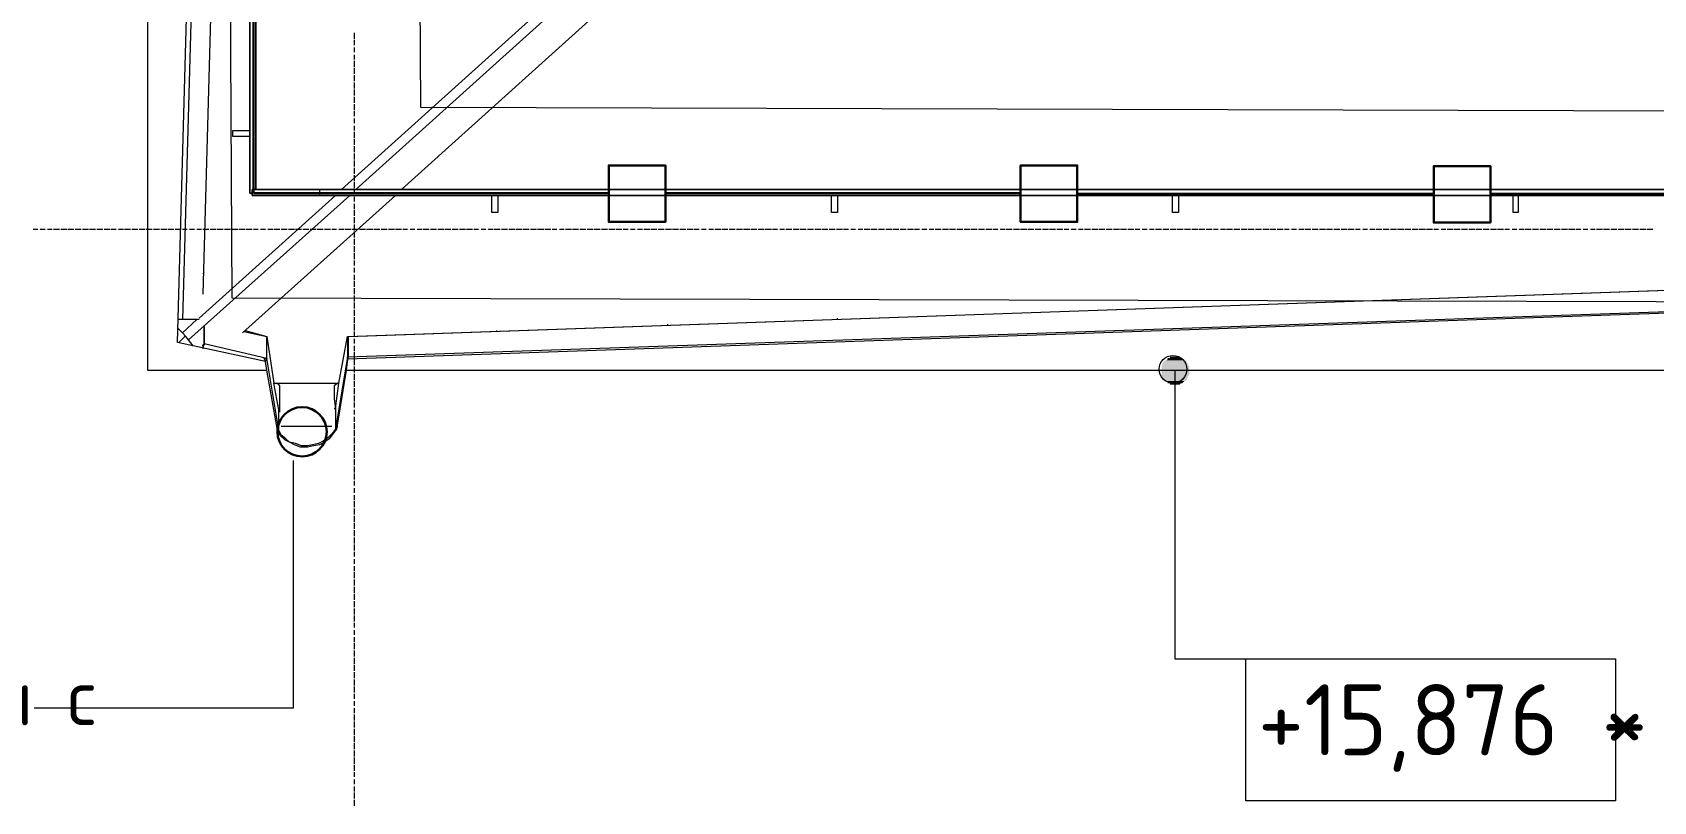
# Model space of a CAD drawing. Header units: millimetres. Extents: x -42533 to 645315, y 3457 to 82611.
# Drawn here: x 536049 to 541750, y 18359 to 21065 of the extents above; entities that cross this region are included whole.
import ezdxf

# ---------------------------------------------------------------- set-up
doc = ezdxf.new("R2010")
doc.units = ezdxf.units.MM
for name, color, linetype, true_color in [('PDF _!ЭОМ.Молниезащита', 7, 'Continuous', 0x954a95), ('PDF _Аннотация', 7, 'Continuous', 0xbababa), ('PDF _Антураж', 7, 'Continuous', 0xbababa), ('PDF _Крыша', 7, 'Continuous', 0xbababa), ('PDF _Крыша штриховка', 7, 'Continuous', 0xbababa), ('PDF _Обобщенные модели', 7, 'Continuous', 0xbababa), ('PDF _Ограждение', 7, 'Continuous', 0xbababa), ('PDF _Оси', 7, 'Continuous', 0xbababa), ('PDF _Отметки', 7, 'Continuous', 0xbababa)]:
    doc.layers.add(name, color=color, linetype=linetype, true_color=true_color)
doc.layers.add('PDF _Линии', color=7, linetype='Continuous')
doc.layers.add('PDF _Текст', color=7, linetype='Continuous')
doc.styles.add('PDF GOST Common', font='GOST_Common.ttf')

msp = doc.modelspace()

# ---------------------------------------------------------------- linework, layer by layer
at = {"layer": 'PDF _!ЭОМ.Молниезащита', "color": 1, "lineweight": 30}
msp.add_lwpolyline([(530141.9, 44639, 0.234942), (527196, 28346.6, 0.234987), (538409.8, 16168)], format="xyb", dxfattribs=at)
at = {"layer": 'PDF _!ЭОМ.Молниезащита', "color": 5, "lineweight": 30}
for points in [[(536826.6, 20499.8), (536826.6, 21640.4), (536826.6, 21890.3), (536729.2, 21890.3), (536729.2, 22089.3), (536928.3, 22089.3), (536928.3, 21890.3), (536826.6, 21890.3)], [(536826.6, 20499.8), (537826.1, 20499.8), (538076, 20499.8), (538076, 20597.2), (538275.1, 20597.2), (538275.1, 20398.1), (538076, 20398.1), (538076, 20499.8)], [(538275.1, 20499.8), (539274.6, 20499.8), (539524.5, 20499.8), (539524.5, 20597.2), (539723.6, 20597.2), (539723.6, 20398.1), (539524.5, 20398.1), (539524.5, 20499.8)], [(539723.6, 20497.6), (540727.4, 20497.6), (540977.2, 20497.6), (540977.2, 20595), (541176.3, 20595), (541176.3, 20396), (540977.2, 20396), (540977.2, 20497.6)], [(541176.3, 20497.6), (542175.8, 20497.6), (542425.7, 20497.6), (542425.7, 20595), (542624.8, 20595), (542624.8, 20396), (542425.7, 20396), (542425.7, 20497.6)]]:
    msp.add_lwpolyline(points, dxfattribs=at)
at = {"layer": 'PDF _!ЭОМ.Молниезащита', "lineweight": 13}
msp.add_arc((541973.2, 33883.9), 18066.6, 258.64082, 32.4196, dxfattribs=at)
at = {"layer": 'PDF _!ЭОМ.Молниезащита', "lineweight": 30}
msp.add_arc((514330.6, -50639.5), 76931.2, 53.480075, 71.283866, dxfattribs=at)
at = {"layer": 'PDF _Аннотация', "color": 8, "lineweight": 9}
msp.add_lwpolyline([(536966.4, 19559.5), (536966.4, 18687), (536093.9, 18687), (536055.8, 18687)], dxfattribs=at)
at = {"layer": 'PDF _Аннотация', "color": 8, "lineweight": 20}
msp.add_lwpolyline([(541616.8, 18860.7), (541616.8, 18360.9), (540316.5, 18360.9), (540316.5, 18860.7)], close=True, dxfattribs=at)
at = {"layer": 'PDF _Антураж', "color": 8, "lineweight": 18}
for points in [[(536733.4, 26238.6), (536750.4, 26234.4), (536576.7, 20055), (536559.8, 20055)], [(536763.1, 24286.2), (536648.7, 20144)], [(537118.8, 19830.6), (537127.3, 19830.6), (537157, 19995.7), (542967.9, 20199)], [(537157, 19995.7), (537157, 19923.7), (537161.2, 19923.7), (537161.2, 19995.7), (542963.6, 20199)], [(537157, 19911), (537157, 19923.7), (543200.8, 20131.3)], [(536636, 20055), (536576.7, 20055)], [(536653, 20029.6), (536653, 19966.1), (536648.7, 19961.9), (536648.7, 19966.1), (536653, 19966.1), (536653, 19970.3), (536648.7, 19961.9), (536648.7, 19953.4), (536653, 19970.3), (536873.2, 19919.5), (536869, 19906.8), (536864.7, 19919.5), (536869, 19919.5)], [(536653, 19970.3), (536653, 20033.9)], [(536792.7, 20012.7), (536873.2, 19995.7)], [(536797, 20016.9), (536873.2, 19995.7), (536898.6, 19830.6), (536911.3, 19830.6)], [(536915.5, 19665.4), (536873.2, 19919.5), (536873.2, 19991.5)], [(537157, 19923.7), (537114.6, 19669.6)], [(537157, 19915.3), (537161.2, 19923.7)], [(537152.7, 19877.2), (537118.8, 19669.6), (537106.1, 19652.7), (537093.4, 19635.7), (537076.5, 19623), (537059.5, 19614.6), (537038.4, 19610.3), (537017.2, 19606.1), (536991.8, 19606.1), (536970.6, 19614.6), (536953.7, 19623), (536936.7, 19631.5), (536919.8, 19648.4), (536911.3, 19665.4), (536873.2, 19877.2)], [(536919.8, 19733.2), (536915.5, 19737.4), (536898.6, 19830.6)], [(537110.4, 19741.6), (537114.6, 19741.6), (537127.3, 19830.6)], [(537114.6, 19741.6), (537114.6, 19669.6), (537101.9, 19652.7), (537089.2, 19640), (537072.3, 19627.3), (537055.3, 19618.8), (537034.1, 19614.6), (537017.2, 19610.3), (536996, 19610.3), (536974.8, 19618.8), (536953.7, 19623), (536941, 19635.7), (536924, 19648.4), (536915.5, 19665.4), (536915.5, 19737.4)]]:
    msp.add_lwpolyline(points, dxfattribs=at)
at = {"layer": 'PDF _Крыша', "color": 8, "lineweight": 9}
msp.add_lwpolyline([(536564, 19974.6), (536585.2, 19995.7)], dxfattribs=at)
at = {"layer": 'PDF _Крыша штриховка', "color": 8, "lineweight": 9}
for points in [[(536657.2, 20478.6), (536657.2, 20478.6)], [(541282.2, 20139.7), (541282.2, 20139.7)], [(539482.2, 20076.2), (539482.2, 20076.2)], [(540083.6, 20097.4), (540083.6, 20097.4)], [(540680.8, 20118.6), (540680.8, 20118.6)], [(537682.1, 20012.7), (537682.1, 20016.9)], [(538283.6, 20033.9), (538283.6, 20038.1)], [(538880.7, 20055), (538880.7, 20059.3)]]:
    msp.add_lwpolyline(points, dxfattribs=at)
at = {"layer": 'PDF _Линии', "color": 8, "lineweight": 9}
for points in [[(553827.3, 24730.9), (582318.5, 24654.6), (582229.5, 32125.8), (589577.9, 32125.8), (589577.9, 54975.5), (598506, 54975.5), (598785.5, 20686.1), (592369, 20686.1), (592432.5, 12524.6), (585626.3, 12571.2), (585592.4, 14451.7), (550752.4, 14451.7), (550752.4, 12478), (543802.2, 12478), (543764.1, 20783.5), (537415.3, 20800.5), (537356, 32655.2)], [(536682.6, 32651), (536750.4, 20131.3), (543124.6, 20114.3)]]:
    msp.add_lwpolyline(points, dxfattribs=at)
for points in [[(536873.2, 19877.2), (536869, 19906.8), (536559.8, 19974.6), (536733.4, 26234.4), (536500.5, 32244.4), (536453.9, 32257.1), (536453.9, 19877.2)], [(543213.5, 20127), (537157, 19915.3), (537152.7, 19877.2), (542946.7, 19877.2), (542946.7, 12579.7)]]:
    msp.add_lwpolyline(points, close=True, dxfattribs=at)
at = {"layer": 'PDF _Линии', "color": 8, "lineweight": 30}
msp.add_circle((536997.8, 19659.8), 86.8, dxfattribs=at)
at = {"layer": 'PDF _Обобщенные модели', "color": 8, "lineweight": 18}
for points in [[(536919.8, 19728.9), (536919.8, 19762.8), (536919.8, 19796.7), (536919.8, 19822.1), (536915.5, 19826.3), (536907.1, 19830.6), (537017.2, 19830.6), (537123.1, 19830.6), (537110.4, 19822.1), (537110.4, 19805.2), (537110.4, 19775.5), (537114.6, 19741.6)], [(537101.9, 19678.1), (537017.2, 19678.1), (536924, 19678.1)]]:
    msp.add_lwpolyline(points, dxfattribs=at)
msp.add_lwpolyline([(537118.8, 19678.1), (537123.1, 19678.1)], close=True, dxfattribs=at)
at = {"layer": 'PDF _Ограждение', "color": 8, "lineweight": 9}
for points in [[(536813.9, 20499.8), (536813.9, 55458.3), (536835.1, 55458.3), (536835.1, 20512.5), (536835.1, 55458.3), (536813.9, 55458.3), (536813.9, 20499.8), (536822.4, 20499.8)], [(536754.6, 20720), (536792.7, 20720), (536813.9, 20720), (536813.9, 20698.8), (536792.7, 20698.8), (536754.6, 20698.8)], [(537059.5, 20512.5), (537059.5, 20491.3), (536822.4, 20491.3), (536822.4, 20512.5)], [(537665.2, 20432), (537665.2, 20470.1), (537665.2, 20491.3), (537686.4, 20491.3), (537686.4, 20470.1), (537686.4, 20432)], [(538859.6, 20432), (538859.6, 20470.1), (538859.6, 20491.3), (538880.7, 20491.3), (538880.7, 20470.1), (538880.7, 20432)], [(540058.2, 20432), (540058.2, 20470.1), (540058.2, 20491.3), (540079.3, 20491.3), (540079.3, 20470.1), (540079.3, 20432)], [(541256.8, 20432), (541256.8, 20470.1), (541256.8, 20491.3), (541273.7, 20491.3), (541273.7, 20470.1), (541273.7, 20432)]]:
    msp.add_lwpolyline(points, close=True, dxfattribs=at)
for points in [[(537135.8, 20512.5), (541798.9, 24713.9)], [(541849.7, 24713.9), (537186.6, 20512.5)], [(541879.4, 24713.9), (541938.7, 24650.4), (537347.5, 20512.5)], [(537165.4, 20491.3), (536597.9, 19983)], [(536636, 20059.3), (537114.6, 20491.3)], [(537326.4, 20491.3), (536788.5, 20008.5)], [(537059.5, 20512.5), (543450.7, 20512.5), (543450.7, 20499.8), (543450.7, 20512.5), (537059.5, 20512.5), (536822.4, 20512.5), (536822.4, 20491.3), (537059.5, 20491.3), (543442.2, 20491.3), (537059.5, 20491.3)], [(536653, 20220.2), (536648.7, 20216)], [(536614.8, 19961.9), (536597.9, 19983), (536589.4, 19995.7), (536576.7, 20008.5), (536559.8, 20025.4)], [(536576.7, 20008.5), (536627.5, 20055)]]:
    msp.add_lwpolyline(points, dxfattribs=at)
at = {"layer": 'PDF _Оси', "color": 8, "lineweight": 9}
for points in [[(537182.4, 21041.9), (537182.4, 21063.1)], [(537182.4, 21020.7), (537182.4, 21037.6)], [(537182.4, 21016.5), (537182.4, 21016.5)], [(537182.4, 20995.3), (537182.4, 21012.2)], [(537182.4, 20991.1), (537182.4, 20991.1)], [(537182.4, 20969.9), (537182.4, 20986.8)], [(537182.4, 20944.5), (537182.4, 20965.6)], [(537182.4, 20919.1), (537182.4, 20940.2)], [(537182.4, 20893.6), (537182.4, 20914.8)], [(537182.4, 20868.2), (537182.4, 20889.4)], [(537182.4, 20842.8), (537182.4, 20864)], [(537182.4, 20817.4), (537182.4, 20838.6)], [(537182.4, 20792), (537182.4, 20813.2)], [(537182.4, 20770.8), (537182.4, 20787.8)], [(537182.4, 20766.6), (537182.4, 20766.6)], [(537182.4, 20745.4), (537182.4, 20762.3)], [(537182.4, 20741.2), (537182.4, 20741.2)], [(537182.4, 20720), (537182.4, 20736.9)], [(537182.4, 20694.6), (537182.4, 20715.8)], [(537182.4, 20669.2), (537182.4, 20690.3)], [(537182.4, 20643.8), (537182.4, 20664.9)], [(537182.4, 20618.3), (537182.4, 20639.5)], [(537182.4, 20592.9), (537182.4, 20614.1)], [(537182.4, 20567.5), (537182.4, 20588.7)], [(537182.4, 20542.1), (537182.4, 20563.3)], [(537182.4, 20516.7), (537182.4, 20537.9)], [(537182.4, 20495.5), (537182.4, 20512.5)], [(537182.4, 20491.3), (537182.4, 20491.3)], [(537182.4, 20470.1), (537182.4, 20487)], [(537182.4, 20465.9), (537182.4, 20465.9)], [(537182.4, 20444.7), (537182.4, 20461.6)], [(537182.4, 20419.3), (537182.4, 20440.5)], [(537182.4, 20393.9), (537182.4, 20415)], [(536051.5, 20372.7), (536068.5, 20372.7)], [(536072.7, 20372.7), (536072.7, 20372.7)], [(536076.9, 20372.7), (536093.9, 20372.7)], [(536098.1, 20372.7), (536098.1, 20372.7)], [(536102.4, 20372.7), (536119.3, 20372.7)], [(536123.5, 20372.7), (536144.7, 20372.7)], [(536148.9, 20372.7), (536170.1, 20372.7)], [(536174.4, 20372.7), (536195.5, 20372.7)], [(536199.8, 20372.7), (536220.9, 20372.7)], [(536225.2, 20372.7), (536246.4, 20372.7)], [(536250.6, 20372.7), (536271.8, 20372.7)], [(536276, 20372.7), (536297.2, 20372.7)], [(536301.4, 20372.7), (536322.6, 20372.7)], [(536326.8, 20372.7), (536343.8, 20372.7)], [(536348, 20372.7), (536348, 20372.7)], [(536352.2, 20372.7), (536369.2, 20372.7)], [(536373.4, 20372.7), (536394.6, 20372.7)], [(536398.8, 20372.7), (536420, 20372.7)], [(536424.2, 20372.7), (536445.4, 20372.7)], [(536449.7, 20372.7), (536470.8, 20372.7)], [(536475.1, 20372.7), (536496.2, 20372.7)], [(536500.5, 20372.7), (536521.7, 20372.7)], [(536525.9, 20372.7), (536547.1, 20372.7)], [(536551.3, 20372.7), (536572.5, 20372.7)], [(536576.7, 20372.7), (536593.7, 20372.7)], [(536597.9, 20372.7), (536597.9, 20372.7)], [(536602.1, 20372.7), (536619.1, 20372.7)], [(536623.3, 20372.7), (536623.3, 20372.7)], [(536627.5, 20372.7), (536644.5, 20372.7)], [(536648.7, 20372.7), (536669.9, 20372.7)], [(536674.1, 20372.7), (536695.3, 20372.7)], [(536699.5, 20372.7), (536720.7, 20372.7)], [(536725, 20372.7), (536746.1, 20372.7)], [(536750.4, 20372.7), (536771.5, 20372.7)], [(536775.8, 20372.7), (536797, 20372.7)], [(536801.2, 20372.7), (536822.4, 20372.7)], [(536826.6, 20372.7), (536843.5, 20372.7)], [(536847.8, 20372.7), (536847.8, 20372.7)], [(536852, 20372.7), (536869, 20372.7)], [(536873.2, 20372.7), (536873.2, 20372.7)], [(536877.4, 20372.7), (536894.4, 20372.7)], [(536898.6, 20372.7), (536919.8, 20372.7)], [(536924, 20372.7), (536945.2, 20372.7)], [(536949.4, 20372.7), (536970.6, 20372.7)], [(536974.8, 20372.7), (536996, 20372.7)], [(537000.3, 20372.7), (537021.4, 20372.7)], [(537025.7, 20372.7), (537046.8, 20372.7)], [(537051.1, 20372.7), (537072.3, 20372.7)], [(537076.5, 20372.7), (537097.7, 20372.7)], [(537101.9, 20372.7), (537118.8, 20372.7)], [(537123.1, 20372.7), (537123.1, 20372.7)], [(537127.3, 20372.7), (537144.3, 20372.7)], [(537148.5, 20372.7), (537169.7, 20372.7)], [(537173.9, 20372.7), (537195.1, 20372.7)], [(537182.4, 20368.5), (537182.4, 20389.6)], [(537182.4, 20343), (537182.4, 20364.2)], [(537199.3, 20372.7), (537220.5, 20372.7)], [(537224.7, 20372.7), (537245.9, 20372.7)], [(537250.1, 20372.7), (537271.3, 20372.7)], [(537275.5, 20372.7), (537296.7, 20372.7)], [(537301, 20372.7), (537322.1, 20372.7)], [(537326.4, 20372.7), (537347.5, 20372.7)], [(537351.8, 20372.7), (537368.7, 20372.7)], [(537373, 20372.7), (537373, 20372.7)], [(537377.2, 20372.7), (537394.1, 20372.7)], [(537398.4, 20372.7), (537398.4, 20372.7)], [(537402.6, 20372.7), (537419.6, 20372.7)], [(537423.8, 20372.7), (537445, 20372.7)], [(537449.2, 20372.7), (537470.4, 20372.7)], [(537474.6, 20372.7), (537495.8, 20372.7)], [(537500, 20372.7), (537521.2, 20372.7)], [(537525.4, 20372.7), (537546.6, 20372.7)], [(537550.8, 20372.7), (537572, 20372.7)], [(537576.3, 20372.7), (537597.4, 20372.7)], [(537601.7, 20372.7), (537618.6, 20372.7)], [(537622.8, 20372.7), (537622.8, 20372.7)], [(537627.1, 20372.7), (537644, 20372.7)], [(537648.3, 20372.7), (537648.3, 20372.7)], [(537652.5, 20372.7), (537669.4, 20372.7)], [(537673.7, 20372.7), (537694.8, 20372.7)], [(537699.1, 20372.7), (537720.3, 20372.7)], [(537724.5, 20372.7), (537745.7, 20372.7)], [(537749.9, 20372.7), (537771.1, 20372.7)], [(537775.3, 20372.7), (537796.5, 20372.7)], [(537800.7, 20372.7), (537821.9, 20372.7)], [(537826.1, 20372.7), (537847.3, 20372.7)], [(537851.6, 20372.7), (537872.7, 20372.7)], [(537877, 20372.7), (537893.9, 20372.7)], [(537898.1, 20372.7), (537898.1, 20372.7)], [(537902.4, 20372.7), (537919.3, 20372.7)], [(537923.6, 20372.7), (537944.7, 20372.7)], [(537949, 20372.7), (537970.1, 20372.7)], [(537974.4, 20372.7), (537995.6, 20372.7)], [(537999.8, 20372.7), (538021, 20372.7)], [(538025.2, 20372.7), (538046.4, 20372.7)], [(538050.6, 20372.7), (538071.8, 20372.7)], [(538076, 20372.7), (538097.2, 20372.7)], [(538101.4, 20372.7), (538122.6, 20372.7)], [(538126.9, 20372.7), (538143.8, 20372.7)], [(538148, 20372.7), (538148, 20372.7)], [(538152.3, 20372.7), (538169.2, 20372.7)], [(538173.4, 20372.7), (538173.4, 20372.7)], [(538177.7, 20372.7), (538194.6, 20372.7)], [(538198.9, 20372.7), (538220, 20372.7)], [(538224.3, 20372.7), (538245.4, 20372.7)], [(538249.7, 20372.7), (538270.9, 20372.7)], [(538275.1, 20372.7), (538296.3, 20372.7)], [(538300.5, 20372.7), (538321.7, 20372.7)], [(538325.9, 20372.7), (538347.1, 20372.7)], [(538351.3, 20372.7), (538372.5, 20372.7)], [(538376.7, 20372.7), (538393.7, 20372.7)], [(538397.9, 20372.7), (538397.9, 20372.7)], [(538402.2, 20372.7), (538419.1, 20372.7)], [(538423.3, 20372.7), (538423.3, 20372.7)], [(538427.6, 20372.7), (538444.5, 20372.7)], [(538448.7, 20372.7), (538469.9, 20372.7)], [(538474.2, 20372.7), (538495.3, 20372.7)], [(538499.6, 20372.7), (538520.7, 20372.7)], [(538525, 20372.7), (538546.2, 20372.7)], [(538550.4, 20372.7), (538571.6, 20372.7)], [(538575.8, 20372.7), (538597, 20372.7)], [(538601.2, 20372.7), (538622.4, 20372.7)], [(538626.6, 20372.7), (538647.8, 20372.7)], [(538652, 20372.7), (538669, 20372.7)], [(538673.2, 20372.7), (538673.2, 20372.7)], [(538677.4, 20372.7), (538694.4, 20372.7)], [(538698.6, 20372.7), (538719.8, 20372.7)], [(538724, 20372.7), (538745.2, 20372.7)], [(538749.5, 20372.7), (538770.6, 20372.7)], [(538774.9, 20372.7), (538796, 20372.7)], [(538800.3, 20372.7), (538821.5, 20372.7)], [(538825.7, 20372.7), (538846.9, 20372.7)], [(538851.1, 20372.7), (538872.3, 20372.7)], [(538876.5, 20372.7), (538897.7, 20372.7)], [(538901.9, 20372.7), (538918.9, 20372.7)], [(538923.1, 20372.7), (538923.1, 20372.7)], [(538927.3, 20372.7), (538944.3, 20372.7)], [(538948.5, 20372.7), (538948.5, 20372.7)], [(538952.7, 20372.7), (538969.7, 20372.7)], [(538973.9, 20372.7), (538995.1, 20372.7)], [(538999.3, 20372.7), (539020.5, 20372.7)], [(539024.7, 20372.7), (539045.9, 20372.7)], [(539050.2, 20372.7), (539071.3, 20372.7)], [(539075.6, 20372.7), (539096.7, 20372.7)], [(539101, 20372.7), (539122.2, 20372.7)], [(539126.4, 20372.7), (539147.6, 20372.7)], [(539151.8, 20372.7), (539168.7, 20372.7)], [(539173, 20372.7), (539173, 20372.7)], [(539177.2, 20372.7), (539194.2, 20372.7)], [(539198.4, 20372.7), (539198.4, 20372.7)], [(539202.6, 20372.7), (539219.6, 20372.7)], [(539223.8, 20372.7), (539245, 20372.7)], [(539249.2, 20372.7), (539270.4, 20372.7)], [(539274.6, 20372.7), (539295.8, 20372.7)], [(539300, 20372.7), (539321.2, 20372.7)], [(539325.5, 20372.7), (539346.6, 20372.7)], [(539350.9, 20372.7), (539372, 20372.7)], [(539376.3, 20372.7), (539397.5, 20372.7)], [(539401.7, 20372.7), (539422.9, 20372.7)], [(539427.1, 20372.7), (539444, 20372.7)], [(539448.3, 20372.7), (539448.3, 20372.7)], [(539452.5, 20372.7), (539469.5, 20372.7)], [(539473.7, 20372.7), (539494.9, 20372.7)], [(539499.1, 20372.7), (539520.3, 20372.7)], [(539524.5, 20372.7), (539545.7, 20372.7)], [(539549.9, 20372.7), (539571.1, 20372.7)], [(539575.3, 20372.7), (539596.5, 20372.7)], [(539600.8, 20372.7), (539621.9, 20372.7)], [(539626.2, 20372.7), (539647.3, 20372.7)], [(539651.6, 20372.7), (539672.8, 20372.7)], [(539677, 20372.7), (539693.9, 20372.7)], [(539698.2, 20372.7), (539698.2, 20372.7)], [(539702.4, 20372.7), (539719.3, 20372.7)], [(539723.6, 20372.7), (539723.6, 20372.7)], [(539727.8, 20372.7), (539744.8, 20372.7)], [(539749, 20372.7), (539770.2, 20372.7)], [(539774.4, 20372.7), (539795.6, 20372.7)], [(539799.8, 20372.7), (539821, 20372.7)], [(539825.2, 20372.7), (539846.4, 20372.7)], [(539850.6, 20372.7), (539871.8, 20372.7)], [(539876.1, 20372.7), (539897.2, 20372.7)], [(539901.5, 20372.7), (539922.6, 20372.7)], [(539926.9, 20372.7), (539943.8, 20372.7)], [(539948.1, 20372.7), (539948.1, 20372.7)], [(539952.3, 20372.7), (539969.2, 20372.7)], [(539973.5, 20372.7), (539973.5, 20372.7)], [(539977.7, 20372.7), (539994.6, 20372.7)], [(539998.9, 20372.7), (540020.1, 20372.7)], [(540024.3, 20372.7), (540045.5, 20372.7)], [(540049.7, 20372.7), (540070.9, 20372.7)], [(540075.1, 20372.7), (540096.3, 20372.7)], [(540100.5, 20372.7), (540121.7, 20372.7)], [(540125.9, 20372.7), (540147.1, 20372.7)], [(540151.4, 20372.7), (540172.5, 20372.7)], [(540176.8, 20372.7), (540197.9, 20372.7)], [(540202.2, 20372.7), (540219.1, 20372.7)], [(540223.4, 20372.7), (540223.4, 20372.7)], [(540227.6, 20372.7), (540244.5, 20372.7)], [(540248.8, 20372.7), (540269.9, 20372.7)], [(540274.2, 20372.7), (540295.4, 20372.7)], [(540299.6, 20372.7), (540320.8, 20372.7)], [(540325, 20372.7), (540346.2, 20372.7)], [(540350.4, 20372.7), (540371.6, 20372.7)], [(540375.8, 20372.7), (540397, 20372.7)], [(540401.2, 20372.7), (540422.4, 20372.7)], [(540426.6, 20372.7), (540447.8, 20372.7)], [(540452.1, 20372.7), (540469, 20372.7)], [(540473.2, 20372.7), (540473.2, 20372.7)], [(540477.5, 20372.7), (540494.4, 20372.7)], [(540498.6, 20372.7), (540498.6, 20372.7)], [(540502.9, 20372.7), (540519.8, 20372.7)], [(540524.1, 20372.7), (540545.2, 20372.7)], [(540549.5, 20372.7), (540570.6, 20372.7)], [(540574.9, 20372.7), (540596.1, 20372.7)], [(540600.3, 20372.7), (540621.5, 20372.7)], [(540625.7, 20372.7), (540646.9, 20372.7)], [(540651.1, 20372.7), (540672.3, 20372.7)], [(540676.5, 20372.7), (540697.7, 20372.7)], [(540701.9, 20372.7), (540718.9, 20372.7)], [(540723.1, 20372.7), (540723.1, 20372.7)], [(540727.4, 20372.7), (540744.3, 20372.7)], [(540748.5, 20372.7), (540748.5, 20372.7)], [(540752.8, 20372.7), (540769.7, 20372.7)], [(540773.9, 20372.7), (540795.1, 20372.7)], [(540799.4, 20372.7), (540820.5, 20372.7)], [(540824.8, 20372.7), (540845.9, 20372.7)], [(540850.2, 20372.7), (540871.4, 20372.7)], [(540875.6, 20372.7), (540896.8, 20372.7)], [(540901, 20372.7), (540922.2, 20372.7)], [(540926.4, 20372.7), (540947.6, 20372.7)], [(540951.8, 20372.7), (540973, 20372.7)], [(540977.2, 20372.7), (540994.2, 20372.7)], [(540998.4, 20372.7), (540998.4, 20372.7)], [(541002.7, 20372.7), (541019.6, 20372.7)], [(541023.8, 20372.7), (541045, 20372.7)], [(541049.2, 20372.7), (541070.4, 20372.7)], [(541074.7, 20372.7), (541095.8, 20372.7)], [(541100.1, 20372.7), (541121.2, 20372.7)], [(541125.5, 20372.7), (541146.7, 20372.7)], [(541150.9, 20372.7), (541172.1, 20372.7)], [(541176.3, 20372.7), (541197.5, 20372.7)], [(541201.7, 20372.7), (541222.9, 20372.7)], [(541227.1, 20372.7), (541244.1, 20372.7)], [(541248.3, 20372.7), (541248.3, 20372.7)], [(541252.5, 20372.7), (541269.5, 20372.7)], [(541273.7, 20372.7), (541273.7, 20372.7)], [(541278, 20372.7), (541294.9, 20372.7)], [(541299.1, 20372.7), (541320.3, 20372.7)], [(541324.5, 20372.7), (541345.7, 20372.7)], [(541350, 20372.7), (541371.1, 20372.7)], [(541375.4, 20372.7), (541396.5, 20372.7)], [(541400.8, 20372.7), (541422, 20372.7)], [(541426.2, 20372.7), (541447.4, 20372.7)], [(541451.6, 20372.7), (541472.8, 20372.7)], [(541477, 20372.7), (541494, 20372.7)], [(541498.2, 20372.7), (541498.2, 20372.7)], [(541502.4, 20372.7), (541519.4, 20372.7)], [(541523.6, 20372.7), (541523.6, 20372.7)], [(541527.8, 20372.7), (541544.8, 20372.7)], [(541549, 20372.7), (541570.2, 20372.7)], [(541574.4, 20372.7), (541595.6, 20372.7)], [(541599.8, 20372.7), (541621, 20372.7)], [(541625.3, 20372.7), (541646.4, 20372.7)], [(541650.7, 20372.7), (541671.8, 20372.7)], [(541676.1, 20372.7), (541697.3, 20372.7)], [(541701.5, 20372.7), (541722.7, 20372.7)], [(541726.9, 20372.7), (541748.1, 20372.7)], [(537182.4, 20317.6), (537182.4, 20338.8)], [(537182.4, 20292.2), (537182.4, 20313.4)], [(537182.4, 20266.8), (537182.4, 20288)], [(537182.4, 20245.6), (537182.4, 20262.6)], [(537182.4, 20241.4), (537182.4, 20241.4)], [(537182.4, 20220.2), (537182.4, 20237.2)], [(537182.4, 20216), (537182.4, 20216)], [(537182.4, 20194.8), (537182.4, 20211.7)], [(537182.4, 20169.4), (537182.4, 20190.6)], [(537182.4, 20144), (537182.4, 20165.2)], [(537182.4, 20118.6), (537182.4, 20139.7)], [(537182.4, 20093.2), (537182.4, 20114.3)], [(537182.4, 20067.7), (537182.4, 20088.9)], [(537182.4, 20042.3), (537182.4, 20063.5)], [(537182.4, 20016.9), (537182.4, 20038.1)], [(537182.4, 19995.7), (537182.4, 20012.7)], [(537182.4, 19991.5), (537182.4, 19991.5)], [(537182.4, 19970.3), (537182.4, 19987.3)], [(537182.4, 19966.1), (537182.4, 19966.1)], [(537182.4, 19944.9), (537182.4, 19961.9)], [(537182.4, 19919.5), (537182.4, 19940.7)], [(537182.4, 19894.1), (537182.4, 19915.3)], [(537182.4, 19868.7), (537182.4, 19889.9)], [(537182.4, 19843.3), (537182.4, 19864.4)], [(537182.4, 19817.9), (537182.4, 19839)], [(537182.4, 19792.4), (537182.4, 19813.6)], [(537182.4, 19767), (537182.4, 19788.2)], [(537182.4, 19745.9), (537182.4, 19762.8)], [(537182.4, 19741.6), (537182.4, 19741.6)], [(537182.4, 19720.4), (537182.4, 19737.4)], [(537182.4, 19716.2), (537182.4, 19716.2)], [(537182.4, 19695), (537182.4, 19712)], [(537182.4, 19669.6), (537182.4, 19690.8)], [(537182.4, 19644.2), (537182.4, 19665.4)], [(537182.4, 19618.8), (537182.4, 19640)], [(537182.4, 19593.4), (537182.4, 19614.6)], [(537182.4, 19568), (537182.4, 19589.2)], [(537182.4, 19542.6), (537182.4, 19563.7)], [(537182.4, 19517.2), (537182.4, 19538.3)], [(537182.4, 19491.7), (537182.4, 19512.9)], [(537182.4, 19470.6), (537182.4, 19487.5)], [(537182.4, 19466.3), (537182.4, 19466.3)], [(537182.4, 19445.1), (537182.4, 19462.1)], [(537182.4, 19440.9), (537182.4, 19440.9)], [(537182.4, 19419.7), (537182.4, 19436.7)], [(537182.4, 19394.3), (537182.4, 19415.5)], [(537182.4, 19368.9), (537182.4, 19390.1)], [(537182.4, 19343.5), (537182.4, 19364.7)], [(537182.4, 19318.1), (537182.4, 19339.3)], [(537182.4, 19292.7), (537182.4, 19313.9)], [(537182.4, 19267.3), (537182.4, 19288.4)], [(537182.4, 19241.9), (537182.4, 19263)], [(537182.4, 19220.7), (537182.4, 19237.6)], [(537182.4, 19216.4), (537182.4, 19216.4)], [(537182.4, 19195.3), (537182.4, 19212.2)], [(537182.4, 19191), (537182.4, 19191)], [(537182.4, 19169.9), (537182.4, 19186.8)], [(537182.4, 19144.4), (537182.4, 19165.6)], [(537182.4, 19119), (537182.4, 19140.2)], [(537182.4, 19093.6), (537182.4, 19114.8)], [(537182.4, 19068.2), (537182.4, 19089.4)], [(537182.4, 19042.8), (537182.4, 19064)], [(537182.4, 19017.4), (537182.4, 19038.6)], [(537182.4, 18992), (537182.4, 19013.1)], [(537182.4, 18970.8), (537182.4, 18987.7)], [(537182.4, 18966.6), (537182.4, 18966.6)], [(537182.4, 18945.4), (537182.4, 18962.3)], [(537182.4, 18941.1), (537182.4, 18941.1)], [(537182.4, 18920), (537182.4, 18936.9)], [(537182.4, 18894.6), (537182.4, 18915.7)], [(537182.4, 18869.1), (537182.4, 18890.3)], [(537182.4, 18843.7), (537182.4, 18864.9)], [(537182.4, 18818.3), (537182.4, 18839.5)], [(537182.4, 18792.9), (537182.4, 18814.1)], [(537182.4, 18767.5), (537182.4, 18788.7)], [(537182.4, 18742.1), (537182.4, 18763.3)], [(537182.4, 18720.9), (537182.4, 18737.8)], [(537182.4, 18716.7), (537182.4, 18716.7)], [(537182.4, 18695.5), (537182.4, 18712.4)], [(537182.4, 18691.3), (537182.4, 18691.3)], [(537182.4, 18670.1), (537182.4, 18687)], [(537182.4, 18644.7), (537182.4, 18665.8)], [(537182.4, 18619.3), (537182.4, 18640.4)], [(537182.4, 18593.8), (537182.4, 18615)], [(537182.4, 18568.4), (537182.4, 18589.6)], [(537182.4, 18543), (537182.4, 18564.2)], [(537182.4, 18517.6), (537182.4, 18538.8)], [(537182.4, 18492.2), (537182.4, 18513.4)], [(537182.4, 18466.8), (537182.4, 18488)], [(537182.4, 18445.6), (537182.4, 18462.5)], [(537182.4, 18441.4), (537182.4, 18441.4)], [(537182.4, 18420.2), (537182.4, 18437.1)], [(537182.4, 18416), (537182.4, 18416)], [(537182.4, 18394.8), (537182.4, 18411.7)], [(537182.4, 18369.4), (537182.4, 18390.5)], [(537182.4, 18344), (537182.4, 18365.1)]]:
    msp.add_lwpolyline(points, dxfattribs=at)
at = {"layer": 'PDF _Отметки', "color": 8, "lineweight": 20}
msp.add_lwpolyline([(540066.6, 19877.2), (540066.6, 18860.7), (540964.5, 18860.7)], dxfattribs=at)
at = {"layer": 'PDF _Отметки', "lineweight": 9}
msp.add_circle((540060.1, 19880), 48.7, dxfattribs=at)
at = {"layer": 'PDF _Отметки', "transparency": 33554559}
for points in [[(540024.3, 19898.3), (540113.2, 19894.1), (540020.1, 19894.1)], [(540028.5, 19906.8), (540109, 19902.6), (540024.3, 19902.6)], [(540109, 19902.6), (540024.3, 19902.6), (540113.2, 19898.3)], [(540024.3, 19902.6), (540113.2, 19898.3), (540024.3, 19898.3)], [(540113.2, 19898.3), (540024.3, 19898.3), (540113.2, 19894.1)], [(540032.8, 19911), (540109, 19906.8), (540028.5, 19906.8)], [(540109, 19906.8), (540028.5, 19906.8), (540109, 19902.6)], [(540037, 19911), (540104.8, 19911), (540032.8, 19911)], [(540104.8, 19911), (540032.8, 19911), (540109, 19906.8)], [(540041.2, 19915.3), (540100.5, 19911), (540037, 19911)], [(540100.5, 19911), (540037, 19911), (540104.8, 19911)], [(540049.7, 19919.5), (540092.1, 19919.5), (540041.2, 19919.5)], [(540092.1, 19919.5), (540041.2, 19919.5), (540096.3, 19915.3)], [(540041.2, 19919.5), (540096.3, 19915.3), (540041.2, 19915.3)], [(540096.3, 19915.3), (540041.2, 19915.3), (540100.5, 19911)], [(540058.2, 19923.7), (540083.6, 19923.7), (540049.7, 19923.7)], [(540083.6, 19923.7), (540049.7, 19923.7), (540087.8, 19919.5)], [(540049.7, 19923.7), (540087.8, 19919.5), (540049.7, 19919.5)], [(540087.8, 19919.5), (540049.7, 19919.5), (540092.1, 19919.5)], [(540062.4, 19923.7), (540079.3, 19923.7), (540058.2, 19923.7)], [(540079.3, 19923.7), (540058.2, 19923.7), (540083.6, 19923.7)], [(540070.9, 19923.7), (540075.1, 19923.7), (540062.4, 19923.7)], [(540075.1, 19923.7), (540062.4, 19923.7), (540079.3, 19923.7)], [(540113.2, 19894.1), (540020.1, 19894.1), (540117.5, 19889.9)], [(540020.1, 19894.1), (540117.5, 19889.9), (540020.1, 19889.9)], [(540117.5, 19889.9), (540020.1, 19889.9), (540117.5, 19885.6)], [(540020.1, 19889.9), (540117.5, 19885.6), (540020.1, 19885.6)], [(540117.5, 19885.6), (540020.1, 19885.6), (540117.5, 19881.4)], [(540020.1, 19885.6), (540117.5, 19881.4), (540020.1, 19881.4)], [(540117.5, 19881.4), (540020.1, 19881.4), (540117.5, 19877.2)], [(540020.1, 19881.4), (540117.5, 19877.2), (540020.1, 19877.2)], [(540117.5, 19877.2), (540020.1, 19877.2), (540117.5, 19868.7)], [(540020.1, 19877.2), (540117.5, 19868.7), (540020.1, 19868.7)], [(540117.5, 19868.7), (540020.1, 19868.7), (540117.5, 19864.4)], [(540020.1, 19868.7), (540117.5, 19864.4), (540020.1, 19864.4)], [(540117.5, 19864.4), (540020.1, 19864.4), (540117.5, 19860.2)], [(540020.1, 19864.4), (540117.5, 19860.2), (540020.1, 19860.2)], [(540117.5, 19860.2), (540020.1, 19860.2), (540113.2, 19856)], [(540020.1, 19860.2), (540113.2, 19856), (540020.1, 19856)], [(540113.2, 19856), (540020.1, 19856), (540113.2, 19851.7)], [(540020.1, 19856), (540113.2, 19851.7), (540024.3, 19851.7)], [(540113.2, 19851.7), (540024.3, 19851.7), (540109, 19847.5)], [(540024.3, 19851.7), (540109, 19847.5), (540024.3, 19847.5)], [(540109, 19847.5), (540024.3, 19847.5), (540109, 19843.3)], [(540024.3, 19847.5), (540109, 19843.3), (540028.5, 19843.3)], [(540109, 19843.3), (540028.5, 19843.3), (540104.8, 19839)], [(540028.5, 19843.3), (540104.8, 19839), (540032.8, 19839)], [(540104.8, 19839), (540032.8, 19839), (540100.5, 19839)], [(540032.8, 19839), (540100.5, 19839), (540037, 19839)], [(540100.5, 19839), (540037, 19839), (540096.3, 19834.8)], [(540037, 19839), (540096.3, 19834.8), (540041.2, 19834.8)], [(540096.3, 19834.8), (540041.2, 19834.8), (540092.1, 19830.6)], [(540041.2, 19834.8), (540092.1, 19830.6), (540041.2, 19830.6)], [(540092.1, 19830.6), (540041.2, 19830.6), (540087.8, 19830.6)], [(540041.2, 19830.6), (540087.8, 19830.6), (540049.7, 19830.6)], [(540087.8, 19830.6), (540049.7, 19830.6), (540083.6, 19826.3)], [(540049.7, 19830.6), (540083.6, 19826.3), (540049.7, 19826.3)], [(540083.6, 19826.3), (540049.7, 19826.3), (540079.3, 19826.3)], [(540049.7, 19826.3), (540079.3, 19826.3), (540058.2, 19826.3)], [(540058.2, 19826.3), (540062.4, 19826.3), (540075.1, 19826.3)], [(540058.2, 19826.3), (540079.3, 19826.3), (540075.1, 19826.3)], [(540062.4, 19826.3), (540075.1, 19826.3), (540070.9, 19826.3)]]:
    msp.add_solid(points, dxfattribs=at)

# ---------------------------------------------------------------- texts
at = {"layer": 'PDF _Текст', "color": 7, "attachment_point": 4, "style": 'PDF GOST Common'}
for s, insert, char_height in [('Водосточная труба ⌀150мм с', (532840.6, 18700.2), 200.023), ('+15,876 *', (540358.7, 18617.5), 250.03)]:
    msp.add_mtext(s, dxfattribs=dict(at, insert=insert, char_height=char_height))

doc.saveas('drawing.dxf')
